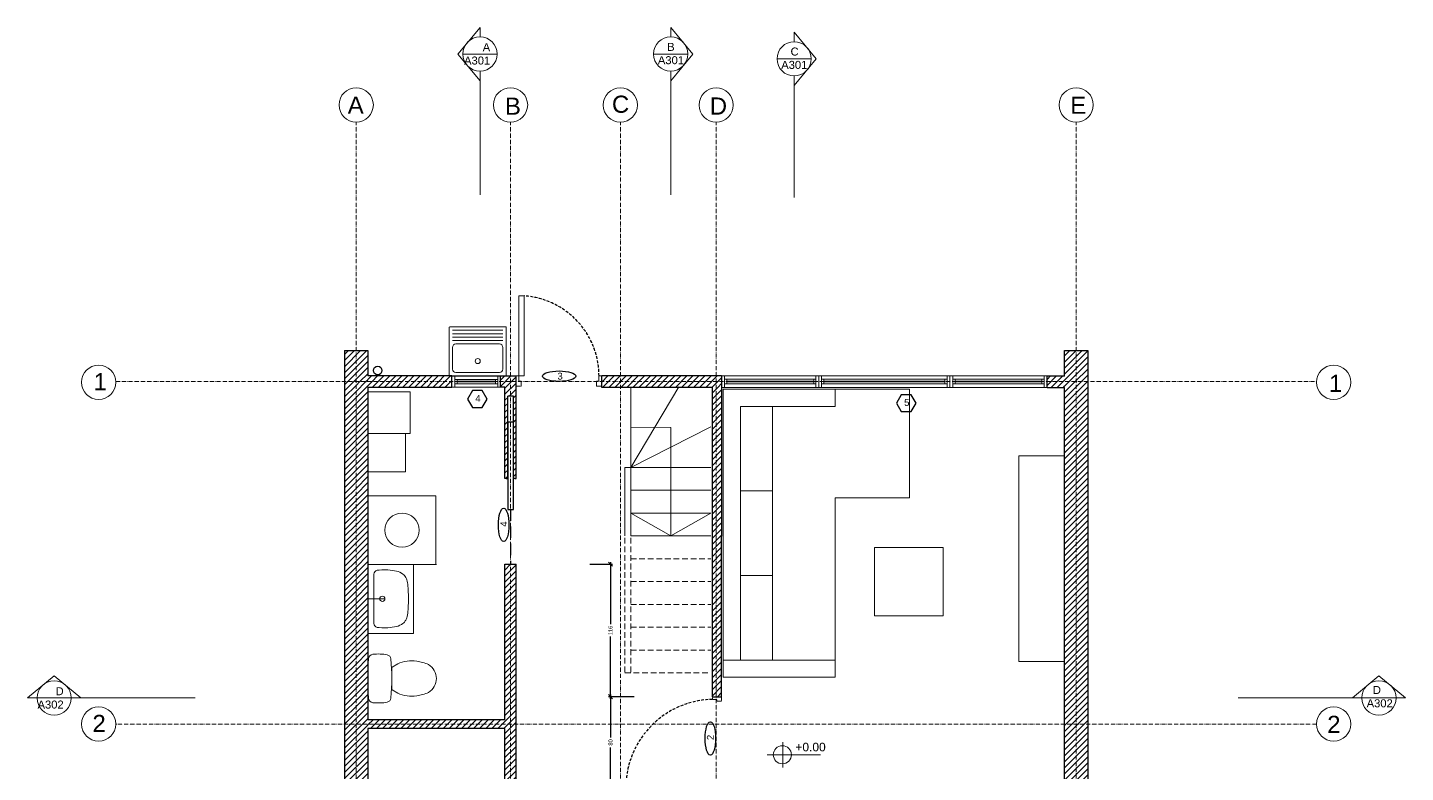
# Model space of a CAD drawing. Header units: millimetres. Extents: x 2499 to 8838, y 1331 to 6209.
# Drawn here: x 3129 to 4334, y 5503 to 6155 of the extents above; entities that cross this region are included whole.
import ezdxf

# ---------------------------------------------------------------- set-up
doc = ezdxf.new("R2010")
doc.units = ezdxf.units.MM
doc.header["$MEASUREMENT"] = 0
for name, pattern in [('ACAD_ISO10W100', [18, 12, -3, 0, -3]), ('CENTER', [2, 1.25, -0.25, 0.25, -0.25]), ('HIDDEN', [0.375, 0.25, -0.125])]:
    doc.linetypes.add(name, pattern=pattern)
doc.layers.get('DEFPOINTS').update_dxf_attribs({"color": 210})
doc.layers.add('ARREDI', color=8, linetype='Continuous', lineweight=18)
doc.layers.add('CAMPITURE', color=7, linetype='Continuous', lineweight=25)
for name, color, linetype in [('INFISSI', 4, 'Continuous'), ('NUMERAZIONE', 30, 'Continuous'), ('quote nuove', 2, 'Continuous'), ('STRUTTURA', 1, 'Continuous')]:
    doc.layers.add(name, color=color, linetype=linetype)
doc.styles.add('ARIAL', font='Arial.ttf')
doc.styles.get("Standard").update_dxf_attribs({"font": 'Arial.ttf'})
doc.linetypes.add('BATTING', pattern='A,0.0001,-0.1,[134,ltypeshp.shx,S=0.1,R=0,X=-0.1,Y=0],-0.2,[134,ltypeshp.shx,S=0.1,R=180,X=0.1,Y=0],-0.1', length=0.4001)
doc.dimstyles.new('TICK_36', dxfattribs={"dimtxt": 3.6, "dimasz": 3.6, "dimexe": 1.8, "dimexo": 1.2, "dimgap": 1.8, "dimtad": 0, "dimdec": 0, "dimzin": 0, "dimdsep": 46, "dimtxsty": 'ARIAL', "dimblk": 'OBLIQUE', "dimcen": 1.8, "dimdle": 1.8, "dimclrd": 256, "dimclrt": 256, "dimadec": 0, "dimazin": 0, "dimtfac": 1, "dimtdec": 0, "dimtmove": 1, "dimatfit": 3, "dimldrblk": 'OPEN90', "dimfxl": 1, "dimtfill": 1, "dimtolj": 1, "dimtzin": 0, "dimarcsym": 0})
pattern_1 = [(45, (1417.8776, 1769.8616), (-2.6516504, 2.6516504), [])]

# ---------------------------------------------------------------- blocks, each defined once
blk = doc.blocks.new('_Oblique')
at = {"color": 0, "linetype": 'ByBlock', "lineweight": -2}
blk.add_line((-0.5, -0.5), (0.5, 0.5), dxfattribs=at)
blk = doc.blocks.new('*D12')
at = {"layer": 'ARREDI', "color": 0, "lineweight": -2, "transparency": 16777216}
for p, q in [((3659.4, 5569.2), (3637, 5569.2)), ((3722.7, 5489.2), (3637, 5489.2))]:
    blk.add_line(p, q, dxfattribs=at)
at = {"layer": 'ARREDI', "lineweight": -2, "transparency": 16777216}
for p, q in [((3638.8, 5571), (3638.8, 5533.5)), ((3638.8, 5487.4), (3638.8, 5524.8))]:
    blk.add_line(p, q, dxfattribs=at)
at = {"layer": 'DEFPOINTS', "color": 0, "transparency": 16777216}
for p in [(3660.6, 5569.2), (3638.8, 5489.2), (3723.9, 5489.2)]:
    blk.add_point(p, dxfattribs=at)
at = {"layer": 'ARREDI', "lineweight": -2, "transparency": 16777216, "xscale": 3.6, "yscale": 3.6, "zscale": 3.6}
for p, rotation in [((3638.8, 5569.2), 90), ((3638.8, 5489.2), 270)]:
    blk.add_blockref('_Oblique', p, dxfattribs=dict(at, rotation=rotation))
at = {"layer": 'ARREDI', "transparency": 16777216, "insert": (3638.8, 5529.2), "char_height": 3.6, "attachment_point": 5, "rotation": 90, "style": 'ARIAL', "bg_fill": 3, "box_fill_scale": 1.25, "bg_fill_color": 256, "bg_fill_true_color": 13158600, "bg_fill_transparency": 0}
blk.add_mtext('\\A1;80', dxfattribs=at)
blk = doc.blocks.new('_Open90')
at = {"color": 0, "linetype": 'ByBlock', "lineweight": -2}
for p, q in [((0, 0), (-1, 0)), ((-0.5, 0.5), (0, 0)), ((0, 0), (-0.5, -0.5))]:
    blk.add_line(p, q, dxfattribs=at)
blk = doc.blocks.new('*D13')
at = {"layer": 'ARREDI', "color": 0, "lineweight": -2, "transparency": 16777216}
for p, q in [((3620.8, 5685.2), (3640.5, 5685.2)), ((3652.5, 5569.2), (3636.9, 5569.2))]:
    blk.add_line(p, q, dxfattribs=at)
at = {"layer": 'ARREDI', "lineweight": -2, "transparency": 16777216}
for p, q in [((3638.7, 5687), (3638.7, 5632.6)), ((3638.7, 5567.4), (3638.7, 5621.8))]:
    blk.add_line(p, q, dxfattribs=at)
at = {"layer": 'DEFPOINTS', "color": 0, "transparency": 16777216}
for p in [(3619.6, 5685.2), (3638.7, 5685.2), (3653.7, 5569.2)]:
    blk.add_point(p, dxfattribs=at)
at = {"layer": 'ARREDI', "lineweight": -2, "transparency": 16777216, "xscale": 3.6, "yscale": 3.6, "zscale": 3.6}
for p, rotation in [((3638.7, 5685.2), 90), ((3638.7, 5569.2), 270)]:
    blk.add_blockref('_Oblique', p, dxfattribs=dict(at, rotation=rotation))
at = {"layer": 'ARREDI', "transparency": 16777216, "insert": (3638.7, 5627.2), "char_height": 3.6, "attachment_point": 5, "rotation": 90, "style": 'ARIAL', "bg_fill": 3, "box_fill_scale": 1.25, "bg_fill_color": 256, "bg_fill_true_color": 13158600, "bg_fill_transparency": 0}
blk.add_mtext('\\A1;116', dxfattribs=at)

msp = doc.modelspace()

# ---------------------------------------------------------------- hatches: boundary and pattern name
at = {"layer": 'CAMPITURE'}
h = msp.add_hatch(dxfattribs=at)
h.set_pattern_fill('ANSI31', color=256, scale=30)
h.set_pattern_definition(pattern_1)
h.paths.add_polyline_path([(4035.9, 5850), (4020.7, 5850), (4020.7, 5840), (4035.9, 5840)])
at = {"layer": 'STRUTTURA'}
h = msp.add_hatch(dxfattribs=at)
h.set_pattern_fill('ANSI31', color=0, scale=30)
h.set_pattern_definition(pattern_1)
h.paths.add_polyline_path([(3416.2, 5845.1), (3406, 5845.1), (3406.1, 5545.2), (3416.2, 5545.2)])
h.paths.add_polyline_path([(3426.4, 5872.3), (3416.2, 5872.3), (3416.2, 5845.1), (3426.4, 5845.1)])
h.paths.add_polyline_path([(3416.2, 5872.3), (3406, 5872.3), (3406, 5845.1), (3416.2, 5845.1)])
h.paths.add_polyline_path([(3426.4, 5545.2), (3416.2, 5545.2), (3416.2, 5483.7), (3426.4, 5483.7)])
h.paths.add_polyline_path([(3416.2, 5545.2), (3406.1, 5545.2), (3406.1, 5483.7), (3416.2, 5483.7)])
h.paths.add_polyline_path([(3416.2, 5483.7), (3406.1, 5483.7), (3406.1, 5440.4), (3416.2, 5440.4)])
h.paths.add_polyline_path([(3426.4, 5483.7), (3416.2, 5483.7), (3416.2, 5440.4), (3426.4, 5440.4)])
h.paths.add_polyline_path([(3426.4, 5440.4), (3416.2, 5440.4), (3416.2, 5353.6), (3426.4, 5353.6)])
h.paths.add_polyline_path([(3416.2, 5440.4), (3406.1, 5440.4), (3406.1, 5353.6), (3416.2, 5353.6)])
h.paths.add_polyline_path([(3416.2, 5353.6), (3416.2, 5154.9), (3426.4, 5154.9), (3426.4, 5158.7), (3426.4, 5158.7), (3426.4, 5159.7), (3426.4, 5353.6)])
h.paths.add_polyline_path([(3416.2, 5353.6), (3406.1, 5353.6), (3406.1, 5154.9), (3416.2, 5154.9)])
h.paths.add_polyline_path([(3416.2, 5154.9), (3406.1, 5154.9), (3406.1, 5120.1), (3416.2, 5120.1)])
h.paths.add_polyline_path([(3426.4, 5154.9), (3416.2, 5154.9), (3416.2, 5120.1), (3426.4, 5120.1)])
h.paths.add_polyline_path([(3518.9, 5824.1), (3526.6, 5824.1), (3526.6, 5836.5), (3518.9, 5836.5)], flags=9)
h.paths.add_polyline_path([(3551.6, 5716.5), (3551.6, 5724.2), (3539.2, 5724.2), (3539.2, 5716.5)], flags=9)
h = msp.add_hatch(dxfattribs=at)
h.set_pattern_fill('ANSI31', color=0, scale=30)
h.set_pattern_definition(pattern_1)
h.paths.add_polyline_path([(4046.1, 5872.3), (4035.9, 5872.3), (4035.9, 5845.1), (4046.1, 5845.1)])
h.paths.add_polyline_path([(4056.3, 5872.3), (4046.1, 5872.3), (4046.1, 5845.1), (4056.3, 5845.1)])
h = msp.add_hatch(dxfattribs=at)
h.set_pattern_fill('ANSI31', color=0, scale=30)
h.set_pattern_definition(pattern_1)
h.paths.add_polyline_path([(3500.1, 5845.1), (3426.5, 5845.1), (3426.5, 5840.2), (3500.1, 5840.2)])
h.paths.add_polyline_path([(3551.3, 5850), (3542.6, 5850), (3542.6, 5840.2), (3546.4, 5840.2), (3546.4, 5760.2), (3547.6, 5760.2), (3548.9, 5760.2), (3548.9, 5809.6), (3548.9, 5832.4), (3551.3, 5832.4)])
h.paths.add_polyline_path([(3556.1, 5845.1), (3551.3, 5845.1), (3551.3, 5832.4), (3553.9, 5832.4), (3553.9, 5809.6), (3553.9, 5760.2), (3555.1, 5760.2), (3556.1, 5760.2)])
h.paths.add_polyline_path([(3556.1, 5848.9), (3556.1, 5850), (3551.3, 5850), (3551.3, 5845.1), (3556.1, 5845.1)])
h = msp.add_hatch(dxfattribs=at)
h.set_pattern_fill('ANSI31', color=0, scale=30)
h.set_pattern_definition(pattern_1)
h.paths.add_polyline_path([(3500.1, 5850), (3498.1, 5850), (3426.5, 5850), (3426.5, 5845.1), (3500.1, 5845.1)])
h = msp.add_hatch(dxfattribs=at)
h.set_pattern_fill('ANSI31', color=0, scale=30)
h.set_pattern_definition(pattern_1)
h.paths.add_polyline_path([(3647.4, 5850), (3631.1, 5850), (3631.1, 5845.1), (3647.4, 5845.1)])
h.paths.add_polyline_path([(3647.4, 5845.1), (3631.1, 5845.1), (3631.1, 5841), (3631.1, 5840), (3647.4, 5840)])
h.paths.add_polyline_path([(3731.2, 5845.1), (3647.4, 5845.1), (3647.4, 5840), (3731.2, 5840)])
h.paths.add_polyline_path([(3731.2, 5850), (3647.4, 5850), (3647.4, 5845.1), (3731.2, 5845.1)])
h.paths.add_polyline_path([(3736, 5850), (3731.2, 5850), (3731.2, 5845.1), (3736, 5845.1)])
h.paths.add_polyline_path([(3735.9, 5845.1), (3731.2, 5845.1), (3731.2, 5840), (3735.9, 5840)])
h = msp.add_hatch(dxfattribs=at)
h.set_pattern_fill('ANSI31', color=0, scale=30)
h.set_pattern_definition(pattern_1)
h.paths.add_polyline_path([(3426.5, 5579.5, -0.010791), (3426.5, 5590.9), (3426.5, 5845.1), (3416.2, 5845.1), (3416.2, 5545.2), (3426.5, 5545.2)])
h.paths.add_polyline_path([(3426.4, 5655), (3426.4, 5680.4), (3426.4, 5680.4), (3426.4, 5655)], flags=16)
h = msp.add_hatch(dxfattribs=at)
h.set_pattern_fill('ANSI31', color=0, scale=30)
h.set_pattern_definition(pattern_1)
h.paths.add_polyline_path([(3731.2, 5840), (3727.9, 5840), (3727.9, 5569.2), (3731.2, 5569.2)])
h.paths.add_polyline_path([(3735.9, 5840), (3731.2, 5840), (3731.2, 5569.2), (3735.9, 5569.2)])
h = msp.add_hatch(dxfattribs=at)
h.set_pattern_fill('ANSI31', color=0, scale=30)
h.set_pattern_definition(pattern_1)
h.paths.add_polyline_path([(4046.1, 5845.1), (4035.9, 5845.1), (4035.9, 5545.2), (4046.2, 5545.2)])
h.paths.add_polyline_path([(4056.3, 5845.1), (4046.1, 5845.1), (4046.2, 5545.2), (4056.3, 5545.2)])
h.paths.add_polyline_path([(4046.2, 5545.2), (4035.9, 5545.2), (4035.9, 5483.7), (4046.2, 5483.7)])
h.paths.add_polyline_path([(4056.3, 5545.2), (4046.2, 5545.2), (4046.2, 5483.7), (4056.3, 5483.7)])
h.paths.add_polyline_path([(4046.2, 5483.7), (4035.9, 5483.7), (4035.9, 5440.4), (4046.2, 5440.4)])
h.paths.add_polyline_path([(4056.3, 5483.7), (4046.2, 5483.7), (4046.2, 5440.4), (4056.3, 5440.4)])
h.paths.add_polyline_path([(4056.3, 5440.4), (4046.2, 5440.4), (4046.2, 5353.6), (4056.3, 5353.6)])
h.paths.add_polyline_path([(4046.2, 5440.4), (4035.9, 5440.4), (4035.9, 5353.6), (4046.2, 5353.6)])
h.paths.add_polyline_path([(4056.3, 5353.6), (4046.2, 5353.6), (4046.2, 5154.9), (4056.3, 5154.9)])
h.paths.add_polyline_path([(4046.2, 5353.6), (4035.9, 5353.6), (4035.9, 5154.9), (4046.2, 5154.9)])
h.paths.add_polyline_path([(4046.2, 5154.9), (4035.9, 5154.9), (4035.9, 5120.1), (4046.2, 5120.1)])
h.paths.add_polyline_path([(4056.3, 5154.9), (4046.2, 5154.9), (4046.2, 5120.1), (4056.3, 5120.1)])
h.paths.add_polyline_path([(4035.9, 5159.7), (4021, 5159.7), (4021, 5154.9), (4035.9, 5154.9)])
h.paths.add_polyline_path([(4035.9, 5154.9), (4021, 5154.9), (4021, 5149.7), (4035.9, 5149.7)])
h = msp.add_hatch(dxfattribs=at)
h.set_pattern_fill('ANSI31', color=0, scale=30)
h.set_pattern_definition(pattern_1)
h.paths.add_polyline_path([(3551.3, 5545.2), (3426.5, 5545.2), (3426.5, 5541.5), (3546.1, 5541.5), (3546.1, 5483.7), (3551.3, 5483.7)])
h.paths.add_polyline_path([(3551.3, 5685.2), (3546.2, 5685.2), (3546.2, 5549), (3426.5, 5549), (3426.5, 5545.2), (3551.3, 5545.2)])
h.paths.add_polyline_path([(3556.1, 5545.2), (3551.3, 5545.2), (3551.3, 5483.7), (3561.1, 5483.7), (3561.1, 5488.2), (3556.1, 5488.2)])
h.paths.add_polyline_path([(3556.1, 5685.2), (3551.3, 5685.2), (3551.3, 5545.2), (3556.1, 5545.2)])
h.paths.add_polyline_path([(3561.1, 5483.7), (3551.3, 5483.7), (3551.3, 5479.2), (3561.1, 5479.2)])
h.paths.add_polyline_path([(3551.3, 5483.7), (3546.1, 5483.7), (3546.1, 5479.2), (3551.3, 5479.2)])

# ---------------------------------------------------------------- linework, layer by layer
at = {"layer": 'ARREDI'}
for p, q in [((3497.6, 5892.5), (3497.6, 5850.5)), ((3547.1, 5893), (3498.1, 5893)), ((3544.6, 5890), (3500.6, 5890)), ((3544.6, 5887), (3500.6, 5887)), ((3544.6, 5884), (3500.6, 5884)), ((3547.6, 5850.5), (3547.6, 5892.5)), ((3544.6, 5881), (3500.6, 5881)), ((3500.6, 5875), (3500.6, 5856)), ((3541.6, 5878), (3503.6, 5878)), ((3544.6, 5856), (3544.6, 5875)), ((3503.6, 5853), (3541.6, 5853)), ((3426.4, 5840.2), (3426.4, 5770.2)), ((3737.4, 5838.3), (3900.4, 5838.3)), ((3737.4, 5838.3), (3737.4, 5586.3)), ((3835.4, 5823.3), (3835.4, 5838.3)), ((3900.4, 5743.3), (3900.4, 5838.3)), ((3752.4, 5601.3), (3752.4, 5823.3)), ((3752.4, 5823.3), (3835.4, 5823.3)), ((3780.4, 5823.3), (3780.4, 5601.3)), ((3459.4, 5766.1), (3459.4, 5799.6)), ((3995.9, 5600), (3995.9, 5780)), ((3995.9, 5780), (4035.9, 5780)), ((3426.4, 5766.1), (3459.4, 5766.1)), ((3656.4, 5770), (3656.4, 5710)), ((3752.4, 5675.3), (3752.4, 5749.3)), ((3752.4, 5749.3), (3780.4, 5749.3)), ((3900.4, 5743.3), (3835.4, 5743.3)), ((3835.4, 5586.3), (3835.4, 5743.3)), ((3426.4, 5680.4), (3426.4, 5655)), ((3432.1, 5677.6), (3431.8, 5676.4)), ((3432.1, 5677.6), (3431.8, 5676.4)), ((3432.7, 5678.6), (3432.1, 5677.6)), ((3432.7, 5678.6), (3432.1, 5677.6)), ((3433.5, 5679.3), (3432.7, 5678.6)), ((3433.5, 5679.3), (3432.7, 5678.6)), ((3434.7, 5679.9), (3433.5, 5679.3)), ((3434.7, 5679.9), (3433.5, 5679.3)), ((3436.5, 5680.1), (3434.7, 5679.9)), ((3436.5, 5680.1), (3434.7, 5679.9)), ((3438.8, 5680.3), (3436.5, 5680.1)), ((3438.8, 5680.3), (3436.5, 5680.1)), ((3441, 5680.3), (3438.8, 5680.3)), ((3441, 5680.3), (3438.8, 5680.3)), ((3444.1, 5680.2), (3441, 5680.3)), ((3444.1, 5680.2), (3441, 5680.3)), ((3445.9, 5680), (3444.1, 5680.2)), ((3445.9, 5680), (3444.1, 5680.2)), ((3447.8, 5679.8), (3445.9, 5680)), ((3447.8, 5679.8), (3445.9, 5680)), ((3449.9, 5679.4), (3447.8, 5679.8)), ((3449.9, 5679.4), (3447.8, 5679.8)), ((3451.6, 5679.1), (3449.9, 5679.4)), ((3451.6, 5679.1), (3449.9, 5679.4)), ((3453.1, 5678.7), (3451.6, 5679.1)), ((3453.1, 5678.7), (3451.6, 5679.1)), ((3454.6, 5678.1), (3453.1, 5678.7)), ((3454.6, 5678.1), (3453.1, 5678.7)), ((3455.9, 5677.5), (3454.6, 5678.1)), ((3455.9, 5677.5), (3454.6, 5678.1)), ((3457.2, 5676.5), (3455.9, 5677.5)), ((3457.2, 5676.5), (3455.9, 5677.5)), ((3431.8, 5676.4), (3431.7, 5675.3)), ((3431.8, 5676.4), (3431.7, 5675.3)), ((3431.7, 5675.3), (3431.7, 5674)), ((3431.7, 5675.3), (3431.7, 5674)), ((3431.7, 5654.9), (3431.7, 5674)), ((3431.7, 5654.9), (3431.7, 5674)), ((3457.9, 5675.9), (3457.2, 5676.5)), ((3457.9, 5675.9), (3457.2, 5676.5)), ((3458.6, 5675.2), (3457.9, 5675.9)), ((3458.6, 5675.2), (3457.9, 5675.9)), ((3459.2, 5674.3), (3458.6, 5675.2)), ((3459.2, 5674.3), (3458.6, 5675.2)), ((3459.7, 5673.5), (3459.2, 5674.3)), ((3459.7, 5673.5), (3459.2, 5674.3)), ((3460.2, 5672.5), (3459.7, 5673.5)), ((3460.2, 5672.5), (3459.7, 5673.5)), ((3460.6, 5671.5), (3460.2, 5672.5)), ((3460.6, 5671.5), (3460.2, 5672.5)), ((3460.9, 5670.3), (3460.6, 5671.5)), ((3460.9, 5670.3), (3460.6, 5671.5)), ((3461.1, 5669), (3460.9, 5670.3)), ((3461.1, 5669), (3460.9, 5670.3)), ((3461.4, 5667.6), (3461.1, 5669)), ((3461.4, 5667.6), (3461.1, 5669)), ((3461.6, 5665.9), (3461.4, 5667.6)), ((3461.6, 5665.9), (3461.4, 5667.6)), ((3461.7, 5664.2), (3461.6, 5665.9)), ((3780.4, 5675.3), (3752.4, 5675.3)), ((3780.4, 5601.3), (3780.4, 5675.3)), ((3426.4, 5654.9), (3441.5, 5654.9)), ((3431.7, 5654.9), (3431.7, 5635.8)), ((3431.7, 5654.9), (3431.7, 5635.8)), ((3461.8, 5662.6), (3461.7, 5664.2)), ((3461.9, 5660.7), (3461.8, 5662.6)), ((3462, 5658.8), (3461.9, 5660.7)), ((3462, 5656.6), (3462, 5658.8)), ((3462, 5654.9), (3462, 5656.6)), ((3462, 5654.9), (3462, 5653.2)), ((3462, 5653.2), (3462, 5651)), ((3461.4, 5642.2), (3461.1, 5640.8)), ((3461.6, 5643.9), (3461.4, 5642.2)), ((3461.7, 5645.6), (3461.6, 5643.9)), ((3461.8, 5647.2), (3461.7, 5645.6)), ((3461.9, 5649.1), (3461.8, 5647.2)), ((3462, 5651), (3461.9, 5649.1)), ((3431.7, 5634.6), (3431.7, 5635.8)), ((3431.7, 5634.6), (3431.7, 5635.8)), ((3431.8, 5633.4), (3431.7, 5634.6)), ((3431.8, 5633.4), (3431.7, 5634.6)), ((3432.1, 5632.2), (3431.8, 5633.4)), ((3432.1, 5632.2), (3431.8, 5633.4)), ((3432.7, 5631.2), (3432.1, 5632.2)), ((3432.7, 5631.2), (3432.1, 5632.2)), ((3433.5, 5630.5), (3432.7, 5631.2)), ((3433.5, 5630.5), (3432.7, 5631.2)), ((3434.7, 5629.9), (3433.5, 5630.5)), ((3434.7, 5629.9), (3433.5, 5630.5)), ((3436.5, 5629.7), (3434.7, 5629.9)), ((3436.5, 5629.7), (3434.7, 5629.9)), ((3438.8, 5629.5), (3436.5, 5629.7)), ((3438.8, 5629.5), (3436.5, 5629.7)), ((3441, 5629.5), (3438.8, 5629.5)), ((3441, 5629.5), (3438.8, 5629.5)), ((3444.1, 5629.6), (3441, 5629.5)), ((3444.1, 5629.6), (3441, 5629.5)), ((3445.9, 5629.8), (3444.1, 5629.6)), ((3445.9, 5629.8), (3444.1, 5629.6)), ((3447.8, 5630), (3445.9, 5629.8)), ((3447.8, 5630), (3445.9, 5629.8)), ((3449.9, 5630.4), (3447.8, 5630)), ((3449.9, 5630.4), (3447.8, 5630)), ((3451.6, 5630.8), (3449.9, 5630.4)), ((3451.6, 5630.8), (3449.9, 5630.4)), ((3453.1, 5631.1), (3451.6, 5630.8)), ((3453.1, 5631.1), (3451.6, 5630.8)), ((3454.6, 5631.7), (3453.1, 5631.1)), ((3454.6, 5631.7), (3453.1, 5631.1)), ((3455.9, 5632.3), (3454.6, 5631.7)), ((3455.9, 5632.3), (3454.6, 5631.7)), ((3457.2, 5633.3), (3455.9, 5632.3)), ((3457.2, 5633.3), (3455.9, 5632.3)), ((3457.9, 5633.9), (3457.2, 5633.3)), ((3457.9, 5633.9), (3457.2, 5633.3)), ((3458.6, 5634.6), (3457.9, 5633.9)), ((3458.6, 5634.6), (3457.9, 5633.9)), ((3459.2, 5635.5), (3458.6, 5634.6)), ((3459.2, 5635.5), (3458.6, 5634.6)), ((3459.7, 5636.3), (3459.2, 5635.5)), ((3459.7, 5636.3), (3459.2, 5635.5)), ((3460.2, 5637.3), (3459.7, 5636.3)), ((3460.2, 5637.3), (3459.7, 5636.3)), ((3460.6, 5638.3), (3460.2, 5637.3)), ((3460.6, 5638.3), (3460.2, 5637.3)), ((3460.9, 5639.5), (3460.6, 5638.3)), ((3460.9, 5639.5), (3460.6, 5638.3)), ((3461.1, 5640.8), (3460.9, 5639.5)), ((3461.1, 5640.8), (3460.9, 5639.5)), ((3447.5, 5585.2), (3447.5, 5594.6)), ((3447.8, 5595.1), (3452.6, 5598)), ((3835.4, 5601.3), (3737.4, 5601.3)), ((3737.4, 5601.3), (3752.4, 5601.3)), ((3835.4, 5586.3), (3835.4, 5601.3)), ((4035.9, 5600), (3995.9, 5600)), ((3447.5, 5585.2), (3447.5, 5575.7)), ((3737.4, 5586.3), (3835.4, 5586.3)), ((3447.8, 5575.3), (3452.6, 5572.4))]:
    msp.add_line(p, q, dxfattribs=at)
at = {"layer": 'ARREDI', "lineweight": 0}
for p, q in [((3426.4, 5836.1), (3463.4, 5836.1)), ((3463.4, 5836.1), (3463.4, 5799.6)), ((3426.4, 5799.6), (3463.4, 5799.6)), ((3426.4, 5766.1), (3459.4, 5766.1)), ((3426.4, 5766.1), (3459.4, 5766.1)), ((3426.4, 5745), (3441.4, 5745)), ((3426.4, 5685), (3486.4, 5685)), ((3426.4, 5685), (3441.4, 5685)), ((3426.4, 5685), (3441.4, 5685)), ((3466.4, 5624.4), (3466.4, 5685)), ((3466.4, 5624.4), (3466.4, 5685)), ((3466.4, 5624.4), (3426.4, 5624.4)), ((3426.4, 5624.4), (3466.4, 5624.4)), ((3466.4, 5624.4), (3426.4, 5624.4)), ((3426.4, 5624.4), (3466.4, 5624.4))]:
    msp.add_line(p, q, dxfattribs=at)
at = {"layer": 'ARREDI', "color": 253, "lineweight": 0}
msp.add_line((3651.4, 5770), (3651.4, 5710), dxfattribs=at)
at = {"layer": 'ARREDI', "color": 253, "linetype": 'HIDDEN', "lineweight": 0, "ltscale": 20}
msp.add_line((3651.4, 5708.2), (3651.4, 5590), dxfattribs=at)
at = {"layer": 'ARREDI', "linetype": 'HIDDEN', "ltscale": 20}
for p, q in [((3656.4, 5708.2), (3656.4, 5590)), ((3651.4, 5590), (3726.4, 5590))]:
    msp.add_line(p, q, dxfattribs=at)
at = {"layer": 'ARREDI'}
for points in [[(3656.4, 5770), (3656.4, 5840.4)], [(3656.4, 5770), (3698.4, 5840.4)], [(3656.4, 5770), (3726.4, 5805.5)], [(3691.4, 5710), (3691.4, 5805), (3656.4, 5805.2)], [(3656.4, 5770), (3726.4, 5770)], [(3656.4, 5750), (3726.4, 5750)], [(3426.4, 5745), (3426.4, 5685), (3485.9, 5685), (3485.9, 5745), (3426.4, 5745)], [(3656.4, 5730), (3726.4, 5730)], [(3726.4, 5730), (3691.4, 5710), (3656.4, 5730)], [(3656.4, 5710), (3726.4, 5710)], [(3869.8, 5699.9), (3929.8, 5699.9), (3929.8, 5639.9), (3869.8, 5639.9), (3869.8, 5699.9)]]:
    msp.add_lwpolyline(points, dxfattribs=at)
at = {"layer": 'ARREDI', "color": 253, "lineweight": 0}
msp.add_lwpolyline([(3656.4, 5770), (3651.4, 5770)], dxfattribs=at)
at = {"layer": 'ARREDI', "linetype": 'HIDDEN', "ltscale": 20}
for points in [[(3656.4, 5690), (3726.4, 5690)], [(3656.4, 5670), (3726.4, 5670)], [(3656.4, 5650), (3726.4, 5650)], [(3656.4, 5630), (3726.4, 5630)], [(3656.4, 5610), (3726.4, 5610)]]:
    msp.add_lwpolyline(points, dxfattribs=at)
at = {"layer": 'ARREDI'}
for centre, radius in [((3522.6, 5863), 2.24), ((3456.4, 5715), 15), ((3439.2, 5654.9), 2.28)]:
    msp.add_circle(centre, radius, dxfattribs=at)
for centre, radius, start, end in [((3498.1, 5892.5), 0.5, 90, 180), ((3547.1, 5892.5), 0.5, 0, 90), ((3503.6, 5875), 3, 90, 180), ((3541.6, 5875), 3, 0, 90), ((3503.6, 5856), 3, 180, 270), ((3541.6, 5856), 3, 270, 0), ((3547.1, 5850.5), 0.5, 270, 0), ((3431.2, 5602.2), 4.2, 96.3359, 176.2554), ((3435.5, 5563.7), 42.9, 79.2548, 96.3359), ((3442.7, 5601.9), 4, 4.9403, 79.2548), ((3690.8, 5585.2), 264.3, 176.2554, 183.7446), ((3249, 5585.2), 198.4, 355.0597, 4.9403), ((3448, 5594.6), 0.5, 118.0226, 180), ((3465, 5570.7), 30, 81.7931, 114.4382), ((3464.7, 5564.8), 35.8, 65.4756, 82.5568), ((3470.8, 5584.4), 15.7, 2.6552, 56.0211), ((3470.8, 5585.9), 15.7, 303.9789, 357.3448), ((3448, 5575.7), 0.5, 180, 241.9774), ((3465, 5599.7), 30, 245.5618, 278.2069), ((3464.7, 5605.5), 35.8, 277.4432, 294.5244), ((3431.2, 5568.2), 4.2, 183.7446, 263.6641), ((3435.5, 5606.6), 42.9, 263.6641, 280.7452), ((3442.7, 5568.4), 4, 280.7452, 355.0597)]:
    msp.add_arc(centre, radius, start, end, dxfattribs=at)
at = {"layer": 'INFISSI'}
msp.add_line((3498.1, 5850), (3547.1, 5850), dxfattribs=at)
at = {"layer": 'INFISSI', "color": 4, "lineweight": 0}
for p, q in [((3502.6, 5850), (3540.1, 5850)), ((3502.6, 5847), (3504.6, 5847)), ((3504.6, 5847), (3504.6, 5843)), ((3504.6, 5847), (3538.1, 5847)), ((3540.1, 5847), (3538.1, 5847)), ((3538.1, 5847), (3538.1, 5843)), ((3538.1, 5847), (3538.1, 5843)), ((3738.5, 5847.2), (3740.5, 5847.2)), ((3740.5, 5847.2), (3740.5, 5843.2)), ((3740.5, 5847.2), (3816.5, 5847.2)), ((3818.5, 5847.2), (3816.5, 5847.2)), ((3816.5, 5847.2), (3816.5, 5843.2)), ((3816.5, 5847.2), (3816.5, 5843.2)), ((3818.5, 5845.2), (3818.5, 5847.2)), ((3823.4, 5847.2), (3825.4, 5847.2)), ((3825.4, 5847.2), (3825.4, 5843.2)), ((3825.4, 5847.2), (3931.2, 5847.2)), ((3933.2, 5847.2), (3931.2, 5847.2)), ((3931.2, 5847.2), (3931.2, 5843.2)), ((3938.2, 5847.2), (3940.2, 5847.2)), ((3940.2, 5847.2), (3940.2, 5843.2)), ((3940.2, 5847.2), (4016.2, 5847.2)), ((4018.2, 5847.2), (4016.2, 5847.2)), ((4016.2, 5847.2), (4016.2, 5843.2)), ((4016.2, 5847.2), (4016.2, 5843.2)), ((4018.2, 5845.2), (4018.2, 5847.2)), ((3504.6, 5843), (3502.6, 5843)), ((3502.6, 5840.2), (3540.1, 5840.2)), ((3504.6, 5844.8), (3504.6, 5845.3)), ((3504.6, 5845.1), (3504.6, 5845.3)), ((3504.6, 5845.3), (3538.1, 5845.3)), ((3538.1, 5844.8), (3504.6, 5844.8)), ((3538.1, 5843), (3504.6, 5843)), ((3538.1, 5845.3), (3538.1, 5844.8)), ((3538.1, 5843), (3540.1, 5843)), ((3740.5, 5843.2), (3738.5, 5843.2)), ((3740.5, 5845), (3740.5, 5845.5)), ((3740.5, 5845.5), (3816.5, 5845.5)), ((3816.5, 5845), (3740.5, 5845)), ((3816.5, 5843.2), (3740.5, 5843.2)), ((3816.5, 5845.5), (3815.3, 5845.5)), ((3815.3, 5845), (3816.5, 5845)), ((3816.5, 5845.2), (3816.5, 5845.5)), ((3816.5, 5843.2), (3818.5, 5843.2)), ((3823.4, 5843.2), (3825.8, 5843.2)), ((3825.4, 5843.2), (3823.4, 5843.2)), ((3825.4, 5845), (3825.4, 5845.5)), ((3825.4, 5845.5), (3931.2, 5845.5)), ((3931.2, 5845), (3825.4, 5845)), ((3931.2, 5843.2), (3825.4, 5843.2)), ((3931.2, 5843.2), (3933.2, 5843.2)), ((3940.2, 5843.2), (3938.2, 5843.2)), ((3940.2, 5845), (3940.2, 5845.5)), ((3940.2, 5845.5), (4016.2, 5845.5)), ((4016.2, 5845), (3940.2, 5845)), ((4016.2, 5843.2), (3940.2, 5843.2)), ((4016.2, 5845.5), (4015, 5845.5)), ((4015, 5845), (4016.2, 5845)), ((4016.2, 5845.2), (4016.2, 5845.5)), ((4016.2, 5843.2), (4018.2, 5843.2))]:
    msp.add_line(p, q, dxfattribs=at)
at = {"layer": 'INFISSI', "color": 4, "linetype": 'ByBlock', "lineweight": 0}
for p, q in [((3736, 5850), (3821, 5850)), ((3823.4, 5850), (3935.7, 5850)), ((3935.7, 5850), (4020.7, 5850)), ((3736, 5840), (3935.7, 5840)), ((3736, 5840), (3821, 5840)), ((3935.7, 5840), (4020.7, 5840))]:
    msp.add_line(p, q, dxfattribs=at)
at = {"layer": 'INFISSI', "linetype": 'HIDDEN', "ltscale": 40}
msp.add_line((3551.4, 5733.2), (3551.4, 5685.2), dxfattribs=at)
at = {"layer": 'INFISSI', "color": 4, "linetype": 'Continuous', "lineweight": 0}
msp.add_lwpolyline([(3563.1, 5920), (3563.1, 5850), (3558.6, 5850), (3558.6, 5920), (3563.1, 5920)], dxfattribs=at)
at = {"layer": 'INFISSI', "color": 4, "lineweight": 0}
for points in [[(3500.1, 5850), (3502.6, 5850), (3502.6, 5840.2), (3500.1, 5840.2)], [(3540.1, 5850), (3542.6, 5850), (3542.6, 5840.2), (3540.1, 5840.2)], [(3818.5, 5850), (3821, 5850), (3821, 5840), (3818.5, 5840)], [(3820.9, 5850), (3823.4, 5850), (3823.4, 5840), (3820.9, 5840)]]:
    msp.add_lwpolyline(points, close=True, dxfattribs=at)
at = {"layer": 'INFISSI', "color": 4, "linetype": 'CENTER', "lineweight": 0}
for points in [[(3558.6, 5850), (3556.1, 5850), (3556.1, 5841), (3560.6, 5841), (3560.6, 5845.5), (3558.6, 5845.5), (3558.6, 5850)], [(3727.9, 5566.9), (3727.9, 5569.2), (3735.9, 5569.2), (3735.9, 5565.2), (3731.9, 5565.2), (3731.9, 5566.9), (3727.9, 5566.9)]]:
    msp.add_lwpolyline(points, dxfattribs=at)
at = {"layer": 'INFISSI', "color": 4, "lineweight": 0}
msp.add_lwpolyline([(3628.6, 5850), (3631.1, 5850), (3631.1, 5841), (3626.6, 5841), (3626.6, 5845.5), (3628.6, 5845.5), (3628.6, 5850)], dxfattribs=at)
at = {"layer": 'INFISSI', "color": 4, "linetype": 'ByBlock', "lineweight": 0}
for points in [[(3736, 5850), (3738.5, 5850), (3738.5, 5840), (3736, 5840)], [(3933.2, 5850), (3935.7, 5850), (3935.7, 5840), (3933.2, 5840)], [(3935.7, 5850), (3938.2, 5850), (3938.2, 5840), (3935.7, 5840)], [(4018.2, 5850), (4020.7, 5850), (4020.7, 5840), (4018.2, 5840)]]:
    msp.add_lwpolyline(points, close=True, dxfattribs=at)
at = {"layer": 'INFISSI'}
msp.add_lwpolyline([(3548.9, 5733.2), (3553.9, 5733.2), (3553.9, 5809.6), (3548.9, 5809.6)], close=True, dxfattribs=at)
at = {"layer": 'INFISSI', "color": 4, "linetype": 'HIDDEN', "lineweight": -2, "ltscale": 10}
for centre, radius, start, end in [((3558.4, 5849.9), 70.3, 0.0864, 86.1093), ((3729.7, 5489.4), 77.5, 91.2896, 175.5953)]:
    msp.add_arc(centre, radius, start, end, dxfattribs=at)
at = {"layer": 'NUMERAZIONE', "lineweight": 0}
for p, q in [((3505.2, 6131.8), (3524.6, 6155)), ((3524.6, 6155), (3524.6, 6146.7)), ((3710.8, 6131.8), (3691.4, 6155)), ((3691.4, 6155), (3691.4, 6146.7)), ((3818.8, 6127.6), (3799.4, 6150.9)), ((3799.4, 6150.9), (3799.4, 6142.6)), ((3505.2, 6131.8), (3524.6, 6108.5)), ((3509.6, 6131.8), (3539.5, 6131.8)), ((3706.4, 6131.8), (3676.5, 6131.8)), ((3710.8, 6131.8), (3691.4, 6108.5)), ((3814.3, 6127.6), (3784.4, 6127.6)), ((3818.8, 6127.6), (3799.4, 6104.4)), ((3524.6, 6116.8), (3524.6, 6108.5)), ((3691.4, 6108.5), (3691.4, 6116.8)), ((3799.4, 6112.7), (3799.3, 6006.3)), ((3524.6, 6108.5), (3524.6, 6008.5)), ((3691.4, 6108.5), (3691.4, 6008.5)), ((3152.1, 5587.5), (3128.8, 5568.1)), ((3152.1, 5587.5), (3175.3, 5568.1)), ((4310.9, 5587.5), (4287.7, 5568.1)), ((4310.9, 5587.5), (4334.1, 5568.1)), ((3175.3, 5568.1), (3128.8, 5568.1)), ((3175.3, 5568.1), (3275.3, 5568.1)), ((4287.7, 5568.1), (4187.7, 5568.1)), ((4287.7, 5568.1), (4334.1, 5568.1)), ((3789.5, 5529.3), (3789.5, 5507.1)), ((3781.2, 5518.4), (3775.8, 5518.4)), ((3777.1, 5518.4), (3822.5, 5518.4))]:
    msp.add_line(p, q, dxfattribs=at)
at = {"layer": 'NUMERAZIONE'}
for points in [[(3530.8, 5829.7), (3526.6, 5837.2), (3518, 5837.2), (3513.7, 5829.7), (3518, 5822.3), (3526.6, 5822.3)], [(3906, 5826.2), (3901.7, 5833.6), (3893.1, 5833.6), (3888.9, 5826.2), (3893.1, 5818.8), (3901.7, 5818.8)]]:
    msp.add_lwpolyline(points, close=True, dxfattribs=at)
at = {"layer": 'NUMERAZIONE', "lineweight": 0}
for centre, radius in [((3524.6, 6131.8), 15), ((3691.4, 6131.8), 15), ((3799.4, 6127.6), 15), ((3152.1, 5568.1), 15), ((4310.9, 5568.1), 15), ((3789.1, 5518.4), 7.92)]:
    msp.add_circle(centre, radius, dxfattribs=at)
at = {"layer": 'NUMERAZIONE'}
for centre, major_axis in [((3593.8, 5849.8), (14.6, 0)), ((3545.3, 5719.6), (0, 14.6)), ((3726.1, 5532.7), (0, 14.6))]:
    msp.add_ellipse(centre, major_axis=major_axis, ratio=0.314087, dxfattribs=at)
at = {"layer": 'quote nuove', "color": 253, "linetype": 'ACAD_ISO10W100', "lineweight": 0, "ltscale": 0.3}
for p, q in [((3416.2, 4920.1), (3416.2, 6072.3)), ((3551.3, 4920.1), (3551.3, 6072.3)), ((3731.2, 4920.1), (3731.2, 6072.3)), ((4046.2, 4920.1), (4046.1, 6072.3)), ((3206, 5845.1), (4256.3, 5845.1)), ((4256.3, 5545.2), (3206, 5545.2))]:
    msp.add_line(p, q, dxfattribs=at)
at = {"layer": 'quote nuove', "color": 253, "lineweight": 0}
for centre in [(3416.3, 6087.3), (3551.3, 6087.3), (3647.4, 6087.2), (3731.2, 6087.2), (4046.1, 6087.3), (3191, 5844.5), (4271.3, 5844.5), (3191, 5545.3), (4271.3, 5545.3)]:
    msp.add_circle(centre, 15, dxfattribs=at)
at = {"layer": 'STRUTTURA'}
for p, q in [((3406, 5872.3), (3426.4, 5872.3)), ((3406, 5872.3), (3406.1, 5120.1)), ((3426.5, 5872.3), (3426.5, 5850)), ((4035.9, 5849.9), (4035.9, 5872.3)), ((4035.9, 5872.3), (4056.3, 5872.3)), ((4056.3, 5872.3), (4056.3, 5120.1)), ((3500.1, 5850), (3426.5, 5850)), ((3500.1, 5840.2), (3500.1, 5850)), ((3542.6, 5850), (3556.1, 5850)), ((3542.6, 5840.2), (3542.6, 5850)), ((3631.1, 5840), (3631.1, 5850)), ((3735.9, 5850), (3631.1, 5850)), ((3735.9, 5569.2), (3736, 5850)), ((4020.7, 5840), (4020.7, 5850)), ((3426.5, 5840.2), (3500.1, 5840.2)), ((3426.5, 5840.2), (3426.5, 5549)), ((3727.9, 5840), (3631.1, 5840)), ((4035.9, 5159.7), (4035.9, 5840)), ((3548.9, 5760.2), (3548.9, 5832.4)), ((3553.9, 5832.4), (3548.9, 5832.4)), ((3553.9, 5809.6), (3553.9, 5832.4)), ((3547.6, 5760.2), (3548.9, 5760.2)), ((3555.1, 5760.2), (3553.9, 5760.2)), ((3426.4, 5680.4), (3426.4, 5655)), ((3546.2, 5685.2), (3556.1, 5685.2)), ((3546.2, 5549), (3546.2, 5685.2)), ((3546.2, 5549), (3426.4, 5549)), ((3426.5, 5541.5), (3426.5, 5490.5)), ((3546.1, 5541.5), (3426.5, 5541.5))]:
    msp.add_line(p, q, dxfattribs=at)
at = {"layer": 'STRUTTURA', "lineweight": -2}
for p, q in [((4020.7, 5850), (4035.9, 5850)), ((4020.7, 5840), (4035.9, 5840))]:
    msp.add_line(p, q, dxfattribs=at)
at = {"layer": 'STRUTTURA', "lineweight": 0}
msp.add_line((3426.4, 5766.1), (3426.4, 5766.1), dxfattribs=at)
at = {"layer": 'STRUTTURA'}
for points in [[(3555.1, 5760.2), (3556.1, 5760.2), (3556.1, 5850)], [(3546.4, 5840.2), (3542.6, 5840.2)], [(3547.6, 5760.2), (3546.4, 5760.2), (3546.4, 5840.2)], [(3546.1, 5541.5), (3546.1, 5479.2), (3561.1, 5479.2), (3561.1, 5488.2), (3556.1, 5488.2), (3556.1, 5685.2)]]:
    msp.add_lwpolyline(points, dxfattribs=at)
at = {"layer": 'STRUTTURA', "linetype": 'BATTING', "ltscale": 0.11}
msp.add_lwpolyline([(3551.4, 5809.5), (3551.4, 5809.6)], dxfattribs=at)
at = {"layer": 'STRUTTURA', "ltscale": 0.05}
msp.add_circle((3435.1, 5854.8), 3.75, dxfattribs=at)
at = {"layer": 'STRUTTURA'}
msp.add_arc((3498.1, 5850.5), 0.5, 180, 270, dxfattribs=at)

# ---------------------------------------------------------------- texts
at = {"layer": 'NUMERAZIONE', "lineweight": 0}
for s, width, insert, char_height, attachment_point in [('   A\\PA301', 18.82, (3533.5, 6141.3), 7, 3), ('\\pt7,14;   B\\P\\pi-7,l7,tz;A301', 18.82, (3680.2, 6141.6), 7, 1), ('\\pi-7,l7;   C\\PA301', 18.82, (3788.1, 6137.5), 7, 1), ('   D  \\PA302', 18.82, (3160.4, 5577.5), 7, 3), ('  D\\PA302', 18.82, (4300.2, 5578.6), 7, 1), ('+0.00', 21.992, (3800.5, 5528.9), 7.5, 1)]:
    msp.add_mtext_dynamic_manual_height_columns(s, width=width, gutter_width=12.5, heights=[0], dxfattribs=dict(at, insert=insert, char_height=char_height, attachment_point=attachment_point))
at = {"layer": 'NUMERAZIONE', "ltscale": 0.1, "char_height": 6, "attachment_point": 1}
for s, insert in [('3', (3592.3, 5852.8)), ('4', (3520.5, 5833.4)), ('5', (3895.6, 5829.8))]:
    msp.add_mtext_dynamic_manual_height_columns(s, width=0.582, gutter_width=12.5, heights=[0], dxfattribs=dict(at, insert=insert))
at = {"layer": 'NUMERAZIONE', "ltscale": 0.1, "char_height": 6, "attachment_point": 1, "rotation": 90}
for s, insert in [('4', (3542.3, 5718.1)), ('2', (3723.1, 5531.2))]:
    msp.add_mtext_dynamic_manual_height_columns(s, width=0.582, gutter_width=12.5, heights=[0], dxfattribs=dict(at, insert=insert))
at = {"layer": 'quote nuove', "color": 253, "lineweight": 0, "char_height": 15, "attachment_point": 1}
for s, insert in [('A', (3408.9, 6094.6)), ('B', (3546.4, 6093.7)), ('D', (3725.6, 6093.8)), ('E', (4040.9, 6094.5)), ('1', (3186.6, 5852.5)), ('1', (4267.2, 5851.1)), ('2', (3185.6, 5553.3)), ('2', (4265.7, 5552.5))]:
    msp.add_mtext_dynamic_manual_height_columns(s, width=15.192, gutter_width=12.5, heights=[0], dxfattribs=dict(at, insert=insert))
at = {"layer": 'quote nuove', "color": 253, "lineweight": 0, "insert": (3640, 6095.4), "char_height": 15, "attachment_point": 1, "style": 'ARIAL'}
msp.add_mtext_dynamic_manual_height_columns('{\\fArial|b0|i0|c0|p0;C} ', width=15.192, gutter_width=12.5, heights=[0], dxfattribs=at)

# ---------------------------------------------------------------- next in the draw order: dimensions: what is measured, and where the dimension line sits
at = {"layer": 'ARREDI'}
dim = msp.add_linear_dim(base=(3638.8, 5489.2), p1=(3660.6, 5569.2), p2=(3723.9, 5489.2), angle=90, dimstyle='TICK_36', dxfattribs=at)
dim.commit()
dim.dimension.update_dxf_attribs({"geometry": '*D12', "text_midpoint": (3638.8, 5529.2)})

# ---------------------------------------------------------------- next in the draw order: linework, layer by layer
at = {"layer": 'STRUTTURA'}
for q in [(3727.9, 5840), (3735.9, 5569.2)]:
    msp.add_line((3727.9, 5569.2), q, dxfattribs=at)

# ---------------------------------------------------------------- next in the draw order: dimensions: what is measured, and where the dimension line sits
at = {"layer": 'ARREDI'}
dim = msp.add_linear_dim(base=(3638.7, 5685.2), p1=(3653.7, 5569.2), p2=(3619.6, 5685.2), angle=90, dimstyle='TICK_36', dxfattribs=at)
dim.commit()
dim.dimension.update_dxf_attribs({"geometry": '*D13', "text_midpoint": (3638.7, 5627.2)})

# ---------------------------------------------------------------- next in the draw order: linework, layer by layer
at = {"layer": 'quote nuove', "color": 253, "linetype": 'ACAD_ISO10W100', "lineweight": 0, "ltscale": 0.3}
msp.add_line((3647.4, 4920.1), (3647.4, 6072.3), dxfattribs=at)

doc.saveas('drawing.dxf')
